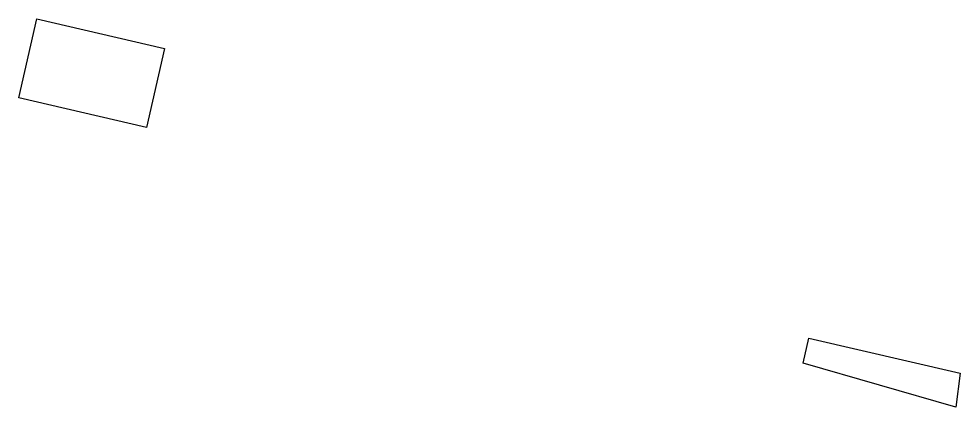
# Model space of a CAD drawing. Header units: metres. Extents: x 256862 to 257065, y 386173 to 386257.
import ezdxf

# ---------------------------------------------------------------- set-up
doc = ezdxf.new("R2010")
doc.units = ezdxf.units.M

msp = doc.modelspace()

# ---------------------------------------------------------------- linework, layer by layer
for points in [[(256861.607963, 386239.574138, 74.703084), (256865.523332, 386256.665115, 48.311985), (256893.11289, 386250.27714, 48.295583), (256889.197521, 386233.186163, 74.686682), (256861.607963, 386239.574138, 74.703084)], [(257064.19394, 386172.726763, 103.821665), (257031.181318, 386182.213588, 101.138685), (257032.422272, 386187.630477, 92.774175), (257065.133808, 386180.05658, 92.754728), (257064.19394, 386172.726763, 103.821665)]]:
    msp.add_polyline3d(points)

doc.saveas('drawing.dxf')
